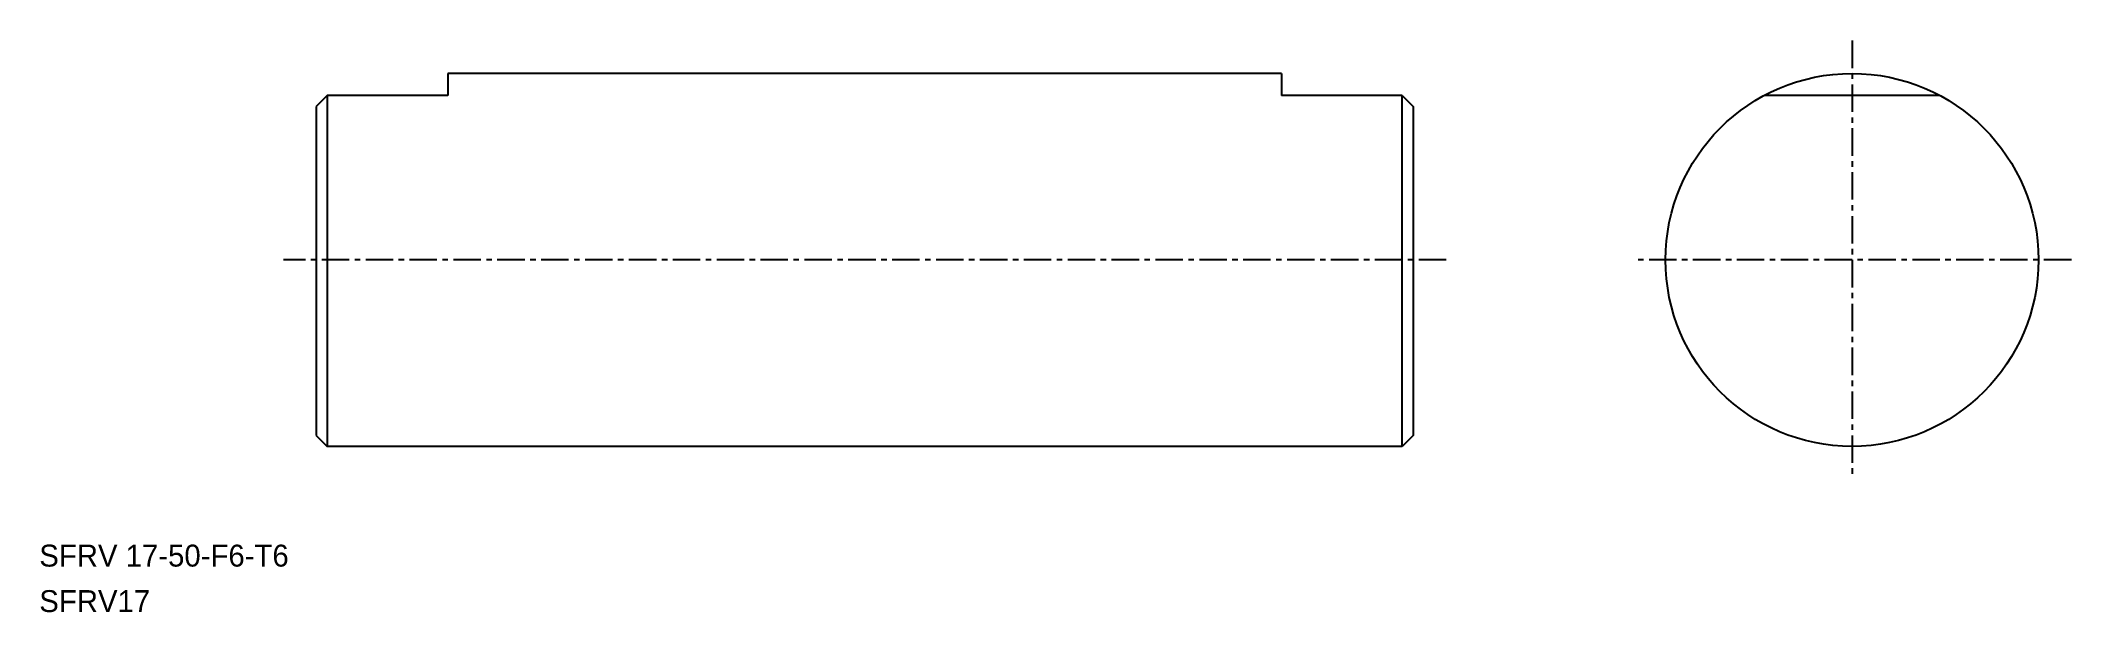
# Model space of a CAD drawing. Extents: x 31.8 to 124.4, y -15.6 to 10.4.
import ezdxf

# ---------------------------------------------------------------- set-up
doc = ezdxf.new("R2010")
doc.units = 0
doc.linetypes.add('CENTER', pattern=[2, 1.25, -0.25, 0.25, -0.25])
doc.layers.get('0').update_dxf_attribs({"linetype": 'CONTINUOUS'})
doc.layers.add('CENTER', color=1, linetype='CENTER')

msp = doc.modelspace()

# ---------------------------------------------------------------- linework, layer by layer
at = {"color": 7, "linetype": 'CONTINUOUS'}
for p, q in [((88.373, 8.927), (50.373, 8.927)), ((50.373, 8.927), (50.373, 7.927)), ((88.373, 8.927), (88.373, 7.927)), ((44.873, 7.927), (44.373, 7.427)), ((44.373, 7.427), (44.373, -7.573)), ((50.373, 7.927), (44.873, 7.927)), ((44.873, 7.927), (44.873, -8.073)), ((93.873, 7.927), (88.373, 7.927)), ((93.873, 7.927), (94.373, 7.427)), ((93.873, -8.073), (93.873, 7.927)), ((94.373, 7.427), (94.373, -7.573)), ((118.373, 7.927), (110.373, 7.927)), ((44.373, -7.573), (44.873, -8.073)), ((93.873, -8.073), (44.873, -8.073)), ((94.373, -7.573), (93.873, -8.073))]:
    msp.add_line(p, q, dxfattribs=at)
msp.add_circle((114.373, 0.427), 8.5, dxfattribs=at)
at = {"layer": 'CENTER', "color": 1, "linetype": 'CENTER'}
for p, q in [((114.373, 10.427), (114.373, -9.573)), ((95.873, 0.427), (42.873, 0.427)), ((124.373, 0.427), (104.373, 0.427))]:
    msp.add_line(p, q, dxfattribs=at)

# ---------------------------------------------------------------- texts
at = {"color": 7, "linetype": 'CONTINUOUS'}
for s, p in [('SFRV 17-50-F6-T6', (31.745, -13.555)), ('SFRV17', (31.745, -15.63))]:
    msp.add_text(s, height=1, dxfattribs=at).set_placement(p)

doc.saveas('drawing.dxf')
